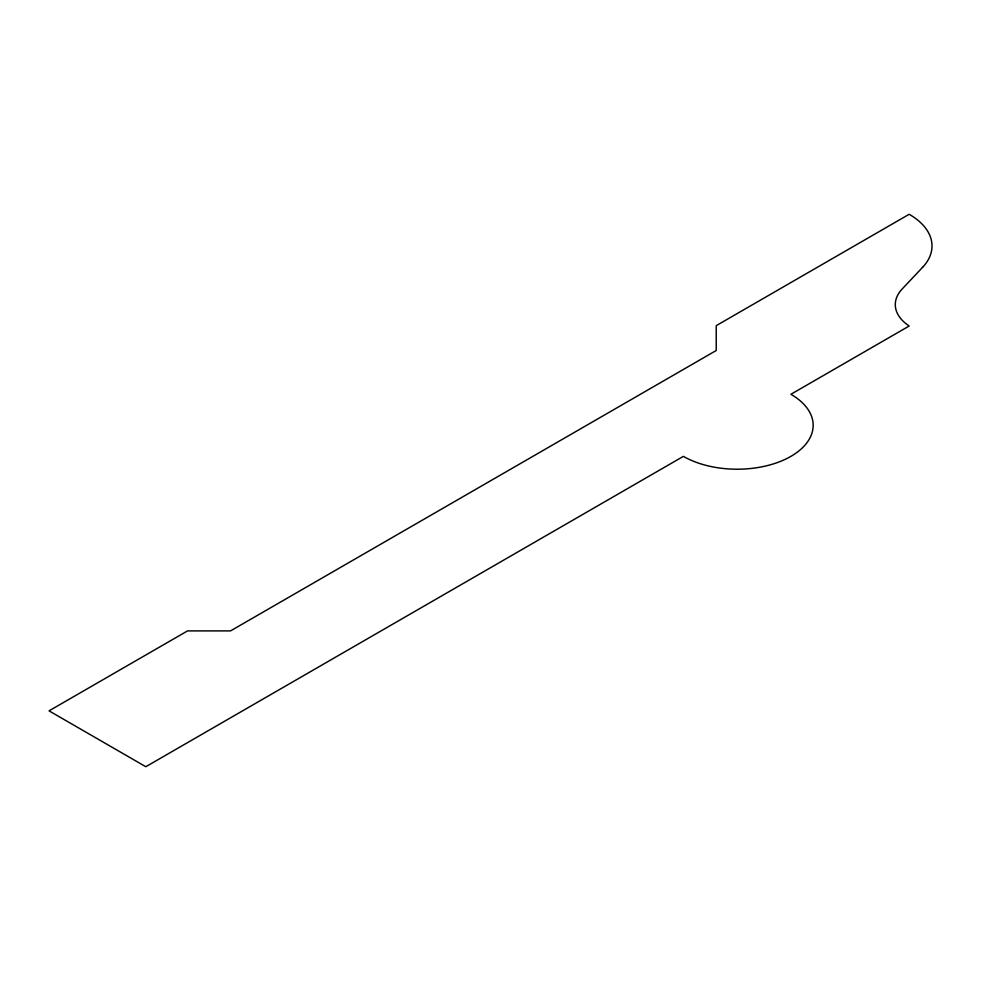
<?xml version="1.0" encoding="UTF-8"?>
<svg xmlns="http://www.w3.org/2000/svg" width="981" height="981" viewBox="0 0 981 981"><rect width="100%" height="100%" fill="white"/><g stroke="black" fill="none" stroke-linecap="round" stroke-linejoin="round"><path stroke-width="1.47" d="M922.581 267.347L902.177 288.978A56.542 32.643 0 0 0 909.166 326.011L790.894 394.288A76.028 43.887 0 0 1 790.894 456.361A76.028 43.887 0 0 1 683.389 456.361L145.813 766.725L49.05 710.857L187.555 630.893L230.56 630.893L716.228 350.499L716.228 325.667L909.166 214.275A77.401 44.685 0 0 1 922.581 267.347"/></g></svg>
